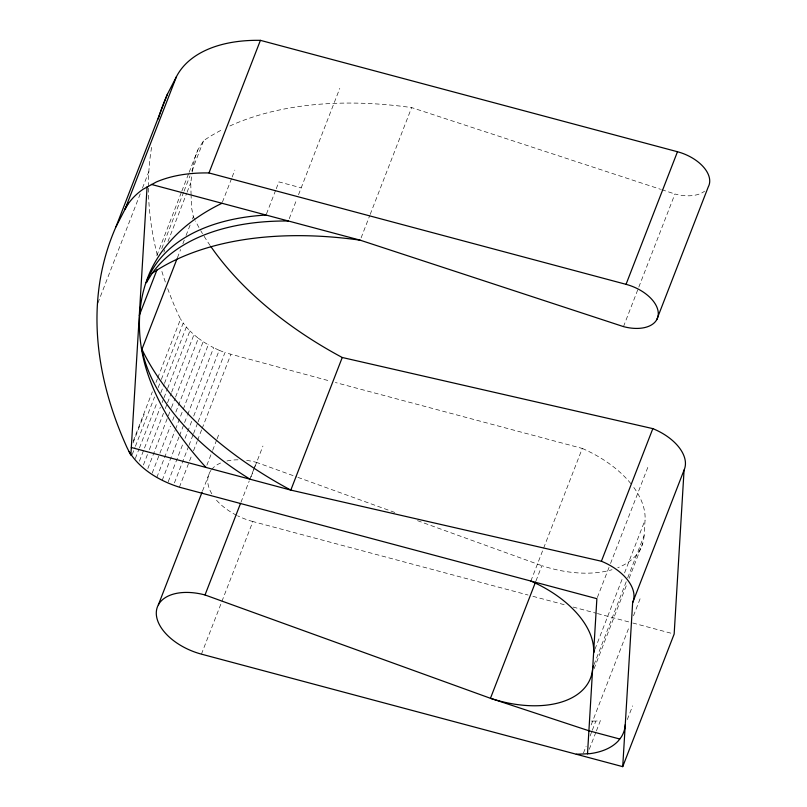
<?xml version="1.0" encoding="UTF-8"?>
<svg xmlns="http://www.w3.org/2000/svg" width="807" height="807" viewBox="0 0 807 807"><rect width="100%" height="100%" fill="white"/><g stroke="black" fill="none" stroke-linecap="round" stroke-linejoin="round"><path stroke-width="0.61" stroke-dasharray="4.04 3.03" d="M627.735 577.792L644.117 535.545L645.055 520.071A92.644 54.19 21.2 0 0 632.486 485.683M191.088 194.991L190.734 182.806L192.248 173.041M192.439 171.81L194.326 159.594L197.786 150.011L203.636 140.64A326.653 191.077 21.2 0 1 223.418 129.059M97.869 303.059L140.206 193.922M142.476 188.051L148.851 171.619M156.82 255.627L181.404 192.258M181.857 191.077L188.687 173.475M189.141 172.305L197.786 150.011M161.763 248.596L183.613 192.268M184.067 191.098L189.988 175.845M191.804 171.145L203.636 140.64M163.882 252.046L164.789 249.696M167.977 241.485L186.639 193.367M187.093 192.197L190.734 182.806M177.419 257.776L180.607 249.565M182.886 243.694L184.248 240.173M186.064 235.483L190.159 224.921M192.439 219.05L193.347 216.7L191.451 207.167L191.128 196.212M222.419 202.133L231.74 178.125M232.174 176.985L234.837 170.126M133.236 441.096L152.362 391.809M156.003 382.417L157.365 378.897M157.819 377.726L180.576 319.047L178.478 315.002A640.122 374.448 21.2 0 1 167.372 287.806M133.084 442.932L144.171 414.354M132.227 454.512L134.951 447.471M135.415 446.301L154.53 397.014M158.172 387.622L160.896 380.581M161.35 379.411L183.199 323.082L180.576 319.047M135.344 458.487L138.986 449.096M139.44 447.925L157.194 402.158M160.835 392.767L164.023 384.556M164.477 383.375L186.326 327.057L183.199 323.082M139.399 461.19L160.331 407.212M162.157 402.511L163.518 398.991M163.972 397.821L167.16 389.61M167.614 388.429L189.917 330.931L186.326 327.057M143.424 464.943L147.52 454.381M149.345 449.681L163.458 413.305M165.274 408.614L167.099 403.914M167.553 402.743L171.195 393.352M171.649 392.182L193.952 334.683L189.917 330.931M147.852 468.524L171.074 408.675M171.528 407.505L175.169 398.113M175.623 396.943L198.381 338.264L193.952 334.683M152.19 473.084L159.473 454.311M159.927 453.13L170.398 426.146M172.668 420.276L174.04 416.755M175.855 412.064L203.162 341.654L198.381 338.264M156.83 477.411L175.038 430.474M175.492 429.294L182.775 410.521M183.229 409.351L208.267 344.811L203.162 341.654M162.197 480.306L179.043 436.89M179.497 435.719L187.234 415.766M187.688 414.596L213.633 347.706L208.267 344.811M266.492 213.905L275.802 189.897M276.246 188.747L278.909 181.888L301.203 187.849M168.229 481.739L183.25 443.023M185.075 438.322L191.905 420.719M193.72 416.029L219.211 350.309L213.633 347.706M174.433 482.868L188.545 446.493M188.999 445.313L193.095 434.751M193.549 433.581L197.644 423.019M198.098 421.849L224.951 352.609L330.537 381.207M179.376 487.186L191.662 455.501M193.488 450.8L197.13 441.419M197.584 440.239L201.679 429.677M202.133 428.507L230.812 354.576M289.229 218.707L296.764 199.279M298.54 194.709L339.777 88.387M206.895 465.165L212.221 451.446M212.665 450.306L216.649 440.017M217.093 438.877L218.868 434.297M202.537 490.969L209.82 472.186M240.98 502.257L249.171 481.133M249.625 479.963L253.267 470.572M253.721 469.402L256.455 462.361L296.724 476.937M250.967 476.937L254.518 467.788M254.962 466.648L262.941 446.069M361.112 237.843L369.757 215.54M370.211 214.369L411.631 107.583L660.56 189.292M201.437 654.144L221.471 602.506M221.925 601.336L252.873 521.534L528.05 595.021M623.488 326.613L674.924 194.003A35.074 20.518 21.2 0 0 704.582 191.188M530.855 581.05L582.291 448.44L335.399 382.508M535.969 580.939L541.89 565.687A94.268 55.148 21.2 0 0 612.019 569.722M597.341 597.513L610.082 564.648M610.536 563.478L648.314 466.083M594.981 649.161L622.752 577.57M624.568 572.879L645.055 520.071M594.053 664.625L627.281 578.962M594.073 668.741L627.301 583.078M629.117 578.387L642.776 543.182M591.178 724.908L629.41 626.333M633.505 615.771L640.334 598.169M583.451 753.082L586.104 746.223M590.099 735.934L591.874 731.364M592.318 730.224L595.859 721.075L600.358 720.712L596.373 731.001M589.271 749.289L595.929 732.141M627.301 719.582L632.627 705.863M591.38 721.085L595.859 721.075M532.923 596.323L567.008 605.432M573.101 607.056L596.232 613.229M597.452 613.562L631.538 622.661M632.759 622.994L672.937 633.717M661.76 189.685L674.924 194.003M297.904 477.371L395.027 512.526M417.532 520.666L541.89 565.687M219.211 350.309L224.951 352.609M165.334 282.026A640.122 374.448 21.2 0 1 161.178 269.145M157.304 255.123A640.122 374.448 21.2 0 1 148.407 187.849M148.407 186.588A640.122 374.448 21.2 0 1 152.019 144.826M252.873 521.534A49.106 28.719 21.2 0 1 237.641 515.814M236.602 515.3A49.106 28.719 21.2 0 1 215.207 498.645M211.807 493.803A49.106 28.719 21.2 0 1 210.97 470.36M211.646 469.482A49.106 28.719 21.2 0 1 221.663 462.572M226.969 460.968A49.106 28.719 21.2 0 1 238.368 459.819M246.649 460.404A49.106 28.719 21.2 0 1 256.455 462.361M582.291 448.44A92.644 54.19 21.2 0 1 631.76 484.755M229.864 125.983A326.653 191.077 21.2 0 1 411.631 107.583M644.117 535.545A94.268 55.148 21.2 0 1 617.789 567.735M210.173 245.56A294.404 172.214 21.2 0 1 203.112 234.645M202.507 233.647A294.404 172.214 21.2 0 1 200.741 230.661M198.956 227.503A294.404 172.214 21.2 0 1 195.496 221.027M194.941 219.938A294.404 172.214 21.2 0 1 193.347 216.7"/><path stroke-width="1.21" d="M147.076 186.79L130.845 455.198L127.042 447.603A640.122 374.448 21.2 0 1 115.976 226.807L167.412 94.207L176.501 76.564A139.591 81.658 21.2 0 1 260.409 40.35L677.477 151.736A35.074 20.518 21.2 0 1 708.233 186.982L656.797 319.582M587.506 753.869L596.877 598.683L179.376 487.186C159.635 480.911 140.287 469.624 129.14 451.658M619.766 739.02L588.898 730.769L490.454 698.297L205.018 594.961A49.106 28.719 21.2 0 0 156.326 612.029A49.106 28.719 21.2 0 0 201.437 654.144L622.722 766.65L632.638 602.668L684.074 470.067A45.434 26.581 21.2 0 0 652.833 428.628L342.249 357.491A294.404 172.214 21.2 0 1 210.859 246.549M684.074 470.067L674.158 634.05L622.722 766.65M206.017 467.455A346.354 202.607 21.2 0 1 145.038 364.966C136.544 333.876 137.069 300.012 150.748 270.446A346.354 202.607 21.2 0 1 221.986 203.273M176.501 76.564L125.065 209.174A139.591 81.658 21.2 0 1 143.081 189.252L156.336 181.979A139.591 81.658 21.2 0 1 208.973 172.95L626.04 284.336A35.074 20.518 21.2 0 1 658.27 314.417A35.074 20.518 21.2 0 1 623.488 326.613L360.204 240.183L151.353 184.41M266.048 215.045A226.515 132.499 21.2 0 0 146.36 282.611L147.721 279.091M139.298 315.416L157.052 269.649M208.973 172.95L260.409 40.35M250.079 479.217A231.518 135.425 21.2 0 1 141.921 349.31L176.965 258.946M158.384 604.796L202.083 492.139M205.018 594.961L240.516 503.437M342.249 357.491L290.813 490.101L131.319 447.502M626.04 284.336L677.477 151.736M535.515 582.119L490.454 698.297A94.268 55.148 21.2 0 0 592.681 668.146L593.589 665.795M632.638 602.668A45.434 26.581 21.2 0 0 601.397 561.238L652.833 428.628M594.527 650.331L593.619 652.681A92.644 54.19 21.2 0 0 530.855 581.05M115.976 226.807L128.121 203.233M146.36 282.611L152.2 273.24A242.342 141.76 21.2 0 1 288.341 220.997M576.269 754.242L589.443 753.708A74.355 43.497 21.2 0 0 618.424 740.755L621.188 737.164A74.355 43.497 21.2 0 0 625.264 724.615M601.397 561.238L290.813 490.101A294.404 172.214 21.2 0 1 141.921 349.31M152.2 273.24A326.653 191.077 21.2 0 1 360.204 240.183M158.212 118.982A640.122 374.448 21.2 0 1 167.412 94.207"/></g></svg>
